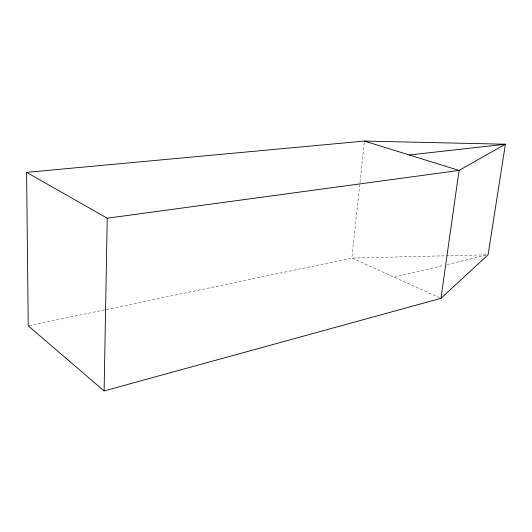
<?xml version="1.0" encoding="UTF-8"?>
<svg xmlns="http://www.w3.org/2000/svg" width="532" height="532" viewBox="0 0 532 532"><rect width="100%" height="100%" fill="white"/><g stroke="black" fill="none" stroke-linecap="round" stroke-linejoin="round"><path stroke-width="0.4" stroke-dasharray="2.66 2" d="M364.214 142.716L351.845 258.06L439.439 297.661M394.179 277.199L443.947 265.302M447.159 264.537L486.487 255.134M29.041 325.69L351.845 258.06L486.434 254.795"/><path stroke-width="0.8" d="M104.106 390.934L107.231 218.206L26.6 172.355L28.229 325.857L104.106 390.934L440.948 298.346L488.09 254.748L505.4 144.225L364.393 141.066L26.6 172.355M440.948 298.346L459.076 170.433L505.4 144.225L409.274 154.985M107.231 218.206L459.076 170.433L364.393 141.066"/></g></svg>
